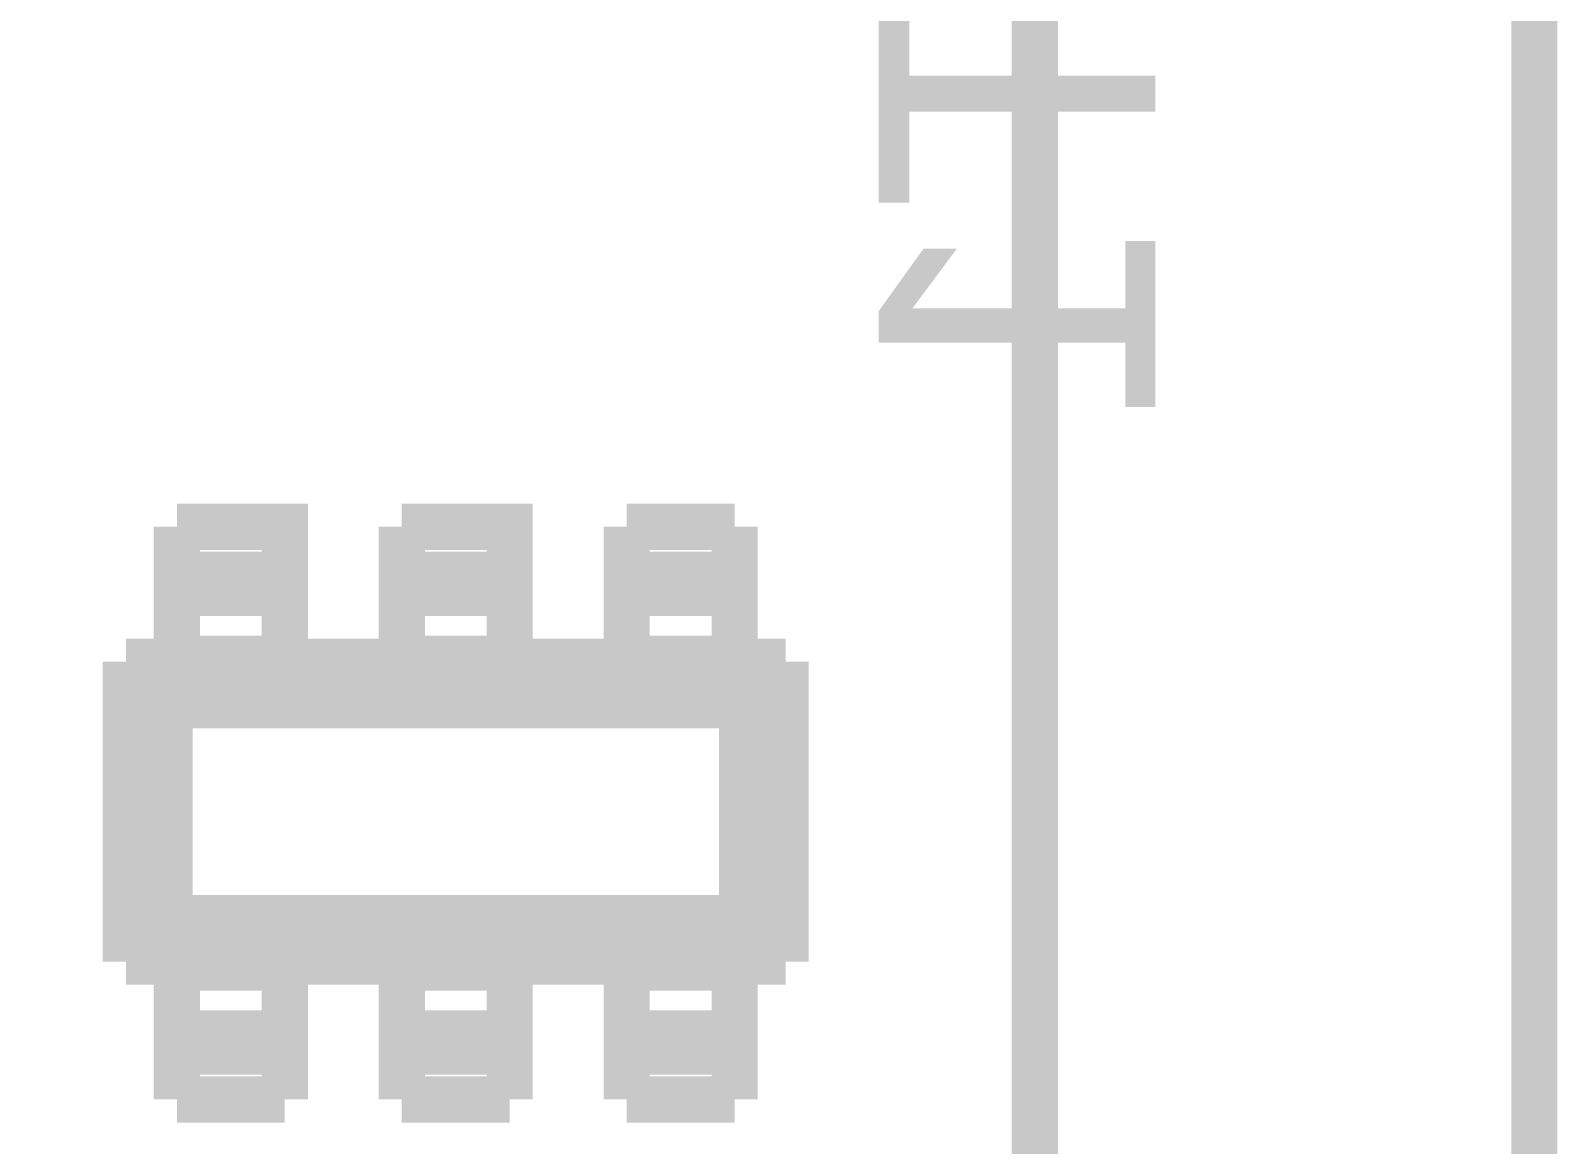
# Model space of a CAD drawing. Header units: inches. Extents: x 15 to 148, y 10 to 111.
# Drawn here: x 143.201 to 143.797, y 102.099 to 102.533 of the extents above; entities that cross this region are included whole.
import ezdxf

# ---------------------------------------------------------------- set-up
doc = ezdxf.new("R2010")
doc.units = ezdxf.units.IN
doc.header["$MEASUREMENT"] = 0
doc.layers.add('BLK_12AWG', color=7, linetype='Continuous')

# ---------------------------------------------------------------- blocks, each defined once
blk = doc.blocks.new('CEGHSD')
at = {"const_width": 0.008}
for points in [[(131.82463, 99.45609), (137.16355, 99.45609), (137.16355, 102.93247), (131.82463, 102.93247), (131.82463, 99.45609)], [(131.82463, 99.45609), (137.16355, 99.45609), (137.16355, 102.93247), (131.82463, 102.93247), (131.82463, 99.45609)], [(131.82463, 99.45609), (137.16355, 99.45609), (137.16355, 102.93247), (131.82463, 102.93247), (131.82463, 99.45609)], [(137.07694, 100.60727), (137.07694, 102.04034)], [(137.07694, 100.60727), (137.07694, 102.04034)], [(137.07694, 100.60727), (137.07694, 102.04034)], [(136.92816, 101.64129), (136.94688, 101.64129), (136.94688, 101.63297)], [(136.92816, 101.64129), (136.92816, 101.63297)], [(136.92816, 101.64129), (136.94688, 101.64129), (136.94688, 101.63297)], [(136.92816, 101.64129), (136.92816, 101.63297)], [(136.92816, 101.64129), (136.94688, 101.64129), (136.94688, 101.63297)], [(136.92816, 101.64129), (136.92816, 101.63297)], [(136.96716, 101.64129), (136.98588, 101.64129), (136.98588, 101.63297)], [(136.96716, 101.64129), (136.96716, 101.63297)], [(136.96716, 101.64129), (136.98588, 101.64129), (136.98588, 101.63297)], [(136.96716, 101.64129), (136.96716, 101.63297)], [(136.96716, 101.64129), (136.98588, 101.64129), (136.98588, 101.63297)], [(136.96716, 101.64129), (136.96716, 101.63297)], [(137.00616, 101.64129), (137.02488, 101.64129)], [(137.00616, 101.64129), (137.00616, 101.63297)], [(137.00616, 101.64129), (137.02488, 101.64129)], [(137.00616, 101.64129), (137.00616, 101.63297)], [(137.00616, 101.64129), (137.02488, 101.64129)], [(137.00616, 101.64129), (137.00616, 101.63297)], [(137.02488, 101.64129), (137.02488, 101.63297)], [(137.02488, 101.64129), (137.02488, 101.63297)], [(137.02488, 101.64129), (137.02488, 101.63297)], [(136.92816, 101.63297), (136.92816, 101.62985)], [(136.92816, 101.63297), (136.94688, 101.63297)], [(136.92816, 101.63297), (136.92816, 101.62985)], [(136.92816, 101.63297), (136.94688, 101.63297)], [(136.92816, 101.63297), (136.92816, 101.62985)], [(136.92816, 101.63297), (136.94688, 101.63297)], [(136.94688, 101.63297), (136.94688, 101.62985)], [(136.94688, 101.63297), (136.94688, 101.62985)], [(136.94688, 101.63297), (136.94688, 101.62985)], [(136.96716, 101.63297), (136.96716, 101.62985)], [(136.96716, 101.63297), (136.98588, 101.63297)], [(136.96716, 101.63297), (136.96716, 101.62985)], [(136.96716, 101.63297), (136.98588, 101.63297)], [(136.96716, 101.63297), (136.96716, 101.62985)], [(136.96716, 101.63297), (136.98588, 101.63297)], [(136.98588, 101.63297), (136.98588, 101.62985)], [(136.98588, 101.63297), (136.98588, 101.62985)], [(136.98588, 101.63297), (136.98588, 101.62985)], [(137.00616, 101.63297), (137.00616, 101.62985)], [(137.00616, 101.63297), (137.02488, 101.63297)], [(137.00616, 101.63297), (137.00616, 101.62985)], [(137.00616, 101.63297), (137.02488, 101.63297)], [(137.00616, 101.63297), (137.00616, 101.62985)], [(137.00616, 101.63297), (137.02488, 101.63297)], [(137.02488, 101.63297), (137.02488, 101.62985)], [(137.02488, 101.63297), (137.02488, 101.62985)], [(137.02488, 101.63297), (137.02488, 101.62985)], [(136.94688, 101.62985), (136.92816, 101.62985)], [(136.92816, 101.62985), (136.92816, 101.61841)], [(136.94688, 101.62985), (136.92816, 101.62985)], [(136.92816, 101.62985), (136.92816, 101.61841)], [(136.94688, 101.62985), (136.92816, 101.62985)], [(136.92816, 101.62985), (136.92816, 101.61841)], [(136.94688, 101.62985), (136.94688, 101.61841)], [(136.94688, 101.62985), (136.94688, 101.61841)], [(136.94688, 101.62985), (136.94688, 101.61841)], [(136.98588, 101.62985), (136.96716, 101.62985)], [(136.96716, 101.62985), (136.96716, 101.61841)], [(136.98588, 101.62985), (136.96716, 101.62985)], [(136.96716, 101.62985), (136.96716, 101.61841)], [(136.98588, 101.62985), (136.96716, 101.62985)], [(136.96716, 101.62985), (136.96716, 101.61841)], [(136.98588, 101.62985), (136.98588, 101.61841)], [(136.98588, 101.62985), (136.98588, 101.61841)], [(136.98588, 101.62985), (136.98588, 101.61841)], [(137.02488, 101.62985), (137.00616, 101.62985), (137.00616, 101.61841)], [(137.02488, 101.62985), (137.00616, 101.62985), (137.00616, 101.61841)], [(137.02488, 101.62985), (137.00616, 101.62985), (137.00616, 101.61841)], [(137.02488, 101.62985), (137.02488, 101.61841)], [(137.02488, 101.62985), (137.02488, 101.61841)], [(137.02488, 101.62985), (137.02488, 101.61841)], [(136.91932, 101.61789), (136.91932, 101.56589)], [(136.91932, 101.61789), (136.92689, 101.61032)], [(136.92816, 101.61789), (136.91932, 101.61789)], [(136.91932, 101.61789), (136.91932, 101.56589)], [(136.91932, 101.61789), (136.92689, 101.61032)], [(136.92816, 101.61789), (136.91932, 101.61789)], [(136.91932, 101.61789), (136.91932, 101.56589)], [(136.91932, 101.61789), (136.92689, 101.61032)], [(136.92816, 101.61789), (136.91932, 101.61789)], [(136.92816, 101.61841), (136.92816, 101.61751)], [(136.92816, 101.61841), (136.94688, 101.61841)], [(136.92816, 101.61841), (136.92816, 101.61751)], [(136.92816, 101.61841), (136.94688, 101.61841)], [(136.92816, 101.61841), (136.92816, 101.61751)], [(136.92816, 101.61841), (136.94688, 101.61841)], [(136.94688, 101.61841), (136.94688, 101.61751)], [(136.94688, 101.61841), (136.94688, 101.61751)], [(136.94688, 101.61841), (136.94688, 101.61751)], [(136.96716, 101.61789), (136.94688, 101.61789)], [(136.96716, 101.61789), (136.94688, 101.61789)], [(136.96716, 101.61789), (136.94688, 101.61789)], [(136.96716, 101.61841), (136.96716, 101.61751)], [(136.96716, 101.61841), (136.98588, 101.61841)], [(136.96716, 101.61841), (136.96716, 101.61751)], [(136.96716, 101.61841), (136.98588, 101.61841)], [(136.96716, 101.61841), (136.96716, 101.61751)], [(136.96716, 101.61841), (136.98588, 101.61841)], [(136.98588, 101.61841), (136.98588, 101.61751)], [(136.98588, 101.61841), (136.98588, 101.61751)], [(136.98588, 101.61841), (136.98588, 101.61751)], [(137.00616, 101.61789), (136.98588, 101.61789)], [(137.00616, 101.61789), (136.98588, 101.61789)], [(137.00616, 101.61789), (136.98588, 101.61789)], [(137.00616, 101.61841), (137.00616, 101.61751)], [(137.00616, 101.61841), (137.02488, 101.61841)], [(137.00616, 101.61841), (137.00616, 101.61751)], [(137.00616, 101.61841), (137.02488, 101.61841)], [(137.00616, 101.61841), (137.00616, 101.61751)], [(137.00616, 101.61841), (137.02488, 101.61841)], [(137.02488, 101.61841), (137.02488, 101.61751)], [(137.02488, 101.61841), (137.02488, 101.61751)], [(137.02488, 101.61841), (137.02488, 101.61751)], [(137.03372, 101.61789), (137.02488, 101.61789)], [(137.03372, 101.61789), (137.02488, 101.61789)], [(137.03372, 101.61789), (137.02488, 101.61789)], [(137.02615, 101.61032), (137.03372, 101.61789)], [(137.02615, 101.61032), (137.03372, 101.61789)], [(137.02615, 101.61032), (137.03372, 101.61789)], [(137.03372, 101.56589), (137.03372, 101.61789)], [(137.03372, 101.56589), (137.03372, 101.61789)], [(137.03372, 101.56589), (137.03372, 101.61789)], [(136.94688, 101.61751), (136.92816, 101.61751)], [(136.94688, 101.61751), (136.92816, 101.61751)], [(136.94688, 101.61751), (136.92816, 101.61751)], [(136.98588, 101.61751), (136.96716, 101.61751)], [(136.98588, 101.61751), (136.96716, 101.61751)], [(136.98588, 101.61751), (136.96716, 101.61751)], [(137.02488, 101.61751), (137.00616, 101.61751)], [(137.02488, 101.61751), (137.00616, 101.61751)], [(137.02488, 101.61751), (137.00616, 101.61751)], [(137.02615, 101.61032), (137.02615, 101.57346), (136.92689, 101.57346), (136.92689, 101.61032)], [(137.02615, 101.61032), (136.92689, 101.61032)], [(137.02615, 101.61032), (137.02615, 101.57346), (136.92689, 101.57346), (136.92689, 101.61032)], [(137.02615, 101.61032), (136.92689, 101.61032)], [(137.02615, 101.61032), (137.02615, 101.57346), (136.92689, 101.57346), (136.92689, 101.61032)], [(137.02615, 101.61032), (136.92689, 101.61032)], [(136.92689, 101.57346), (136.91932, 101.56589)], [(136.92689, 101.57346), (136.91932, 101.56589)], [(136.92689, 101.57346), (136.91932, 101.56589)], [(137.03372, 101.56589), (137.02615, 101.57346)], [(137.03372, 101.56589), (137.02615, 101.57346)], [(137.03372, 101.56589), (137.02615, 101.57346)], [(136.91932, 101.56589), (136.92816, 101.56589)], [(136.91932, 101.56589), (136.92816, 101.56589)], [(136.91932, 101.56589), (136.92816, 101.56589)], [(136.92816, 101.56627), (136.94688, 101.56627)], [(136.92816, 101.56485), (136.92816, 101.56627)], [(136.92816, 101.56627), (136.94688, 101.56627)], [(136.92816, 101.56485), (136.92816, 101.56627)], [(136.92816, 101.56627), (136.94688, 101.56627)], [(136.92816, 101.56485), (136.92816, 101.56627)], [(136.92816, 101.55341), (136.94688, 101.55341), (136.94688, 101.56485)], [(136.92816, 101.55341), (136.92816, 101.56485)], [(136.94688, 101.56485), (136.92816, 101.56485)], [(136.92816, 101.55341), (136.94688, 101.55341), (136.94688, 101.56485)], [(136.92816, 101.55341), (136.92816, 101.56485)], [(136.94688, 101.56485), (136.92816, 101.56485)], [(136.92816, 101.55341), (136.94688, 101.55341), (136.94688, 101.56485)], [(136.92816, 101.55341), (136.92816, 101.56485)], [(136.94688, 101.56485), (136.92816, 101.56485)], [(136.94688, 101.56485), (136.94688, 101.56627)], [(136.94688, 101.56485), (136.94688, 101.56627)], [(136.94688, 101.56485), (136.94688, 101.56627)], [(136.94688, 101.56589), (136.96716, 101.56589)], [(136.94688, 101.56589), (136.96716, 101.56589)], [(136.94688, 101.56589), (136.96716, 101.56589)], [(136.96716, 101.56627), (136.98588, 101.56627)], [(136.96716, 101.56485), (136.96716, 101.56627)], [(136.96716, 101.56627), (136.98588, 101.56627)], [(136.96716, 101.56485), (136.96716, 101.56627)], [(136.96716, 101.56627), (136.98588, 101.56627)], [(136.96716, 101.56485), (136.96716, 101.56627)], [(136.96716, 101.55341), (136.98588, 101.55341), (136.98588, 101.56485)], [(136.96716, 101.55341), (136.96716, 101.56485)], [(136.98588, 101.56485), (136.96716, 101.56485)], [(136.96716, 101.55341), (136.98588, 101.55341), (136.98588, 101.56485)], [(136.96716, 101.55341), (136.96716, 101.56485)], [(136.98588, 101.56485), (136.96716, 101.56485)], [(136.96716, 101.55341), (136.98588, 101.55341), (136.98588, 101.56485)], [(136.96716, 101.55341), (136.96716, 101.56485)], [(136.98588, 101.56485), (136.96716, 101.56485)], [(136.98588, 101.56485), (136.98588, 101.56627)], [(136.98588, 101.56485), (136.98588, 101.56627)], [(136.98588, 101.56485), (136.98588, 101.56627)], [(136.98588, 101.56589), (137.00616, 101.56589)], [(136.98588, 101.56589), (137.00616, 101.56589)], [(136.98588, 101.56589), (137.00616, 101.56589)], [(137.00616, 101.56627), (137.02488, 101.56627)], [(137.00616, 101.56485), (137.00616, 101.56627)], [(137.00616, 101.56627), (137.02488, 101.56627)], [(137.00616, 101.56485), (137.00616, 101.56627)], [(137.00616, 101.56627), (137.02488, 101.56627)], [(137.00616, 101.56485), (137.00616, 101.56627)], [(137.00616, 101.55341), (137.02488, 101.55341), (137.02488, 101.56485)], [(137.00616, 101.55341), (137.00616, 101.56485)], [(137.02488, 101.56485), (137.00616, 101.56485)], [(137.00616, 101.55341), (137.02488, 101.55341), (137.02488, 101.56485)], [(137.00616, 101.55341), (137.00616, 101.56485)], [(137.02488, 101.56485), (137.00616, 101.56485)], [(137.00616, 101.55341), (137.02488, 101.55341), (137.02488, 101.56485)], [(137.00616, 101.55341), (137.00616, 101.56485)], [(137.02488, 101.56485), (137.00616, 101.56485)], [(137.02488, 101.56485), (137.02488, 101.56627)], [(137.02488, 101.56485), (137.02488, 101.56627)], [(137.02488, 101.56485), (137.02488, 101.56627)], [(137.02488, 101.56589), (137.03372, 101.56589)], [(137.02488, 101.56589), (137.03372, 101.56589)], [(137.02488, 101.56589), (137.03372, 101.56589)], [(136.92816, 101.55029), (136.92816, 101.55341)], [(136.92816, 101.55029), (136.92816, 101.55341)], [(136.92816, 101.55029), (136.92816, 101.55341)], [(136.94688, 101.55029), (136.94688, 101.55341)], [(136.94688, 101.55029), (136.94688, 101.55341)], [(136.94688, 101.55029), (136.94688, 101.55341)], [(136.96716, 101.55029), (136.96716, 101.55341)], [(136.96716, 101.55029), (136.96716, 101.55341)], [(136.96716, 101.55029), (136.96716, 101.55341)], [(136.98588, 101.55029), (136.98588, 101.55341)], [(136.98588, 101.55029), (136.98588, 101.55341)], [(136.98588, 101.55029), (136.98588, 101.55341)], [(137.00616, 101.55029), (137.00616, 101.55341)], [(137.00616, 101.55029), (137.00616, 101.55341)], [(137.00616, 101.55029), (137.00616, 101.55341)], [(137.02488, 101.55029), (137.02488, 101.55341)], [(137.02488, 101.55029), (137.02488, 101.55341)], [(137.02488, 101.55029), (137.02488, 101.55341)], [(136.92816, 101.54197), (136.92816, 101.55029)], [(136.94688, 101.55029), (136.92816, 101.55029)], [(136.92816, 101.54197), (136.92816, 101.55029)], [(136.94688, 101.55029), (136.92816, 101.55029)], [(136.92816, 101.54197), (136.92816, 101.55029)], [(136.94688, 101.55029), (136.92816, 101.55029)], [(136.94688, 101.54197), (136.94688, 101.55029)], [(136.94688, 101.54197), (136.94688, 101.55029)], [(136.94688, 101.54197), (136.94688, 101.55029)], [(136.96716, 101.54197), (136.96716, 101.55029)], [(136.98588, 101.55029), (136.96716, 101.55029)], [(136.96716, 101.54197), (136.96716, 101.55029)], [(136.98588, 101.55029), (136.96716, 101.55029)], [(136.96716, 101.54197), (136.96716, 101.55029)], [(136.98588, 101.55029), (136.96716, 101.55029)], [(136.98588, 101.54197), (136.98588, 101.55029)], [(136.98588, 101.54197), (136.98588, 101.55029)], [(136.98588, 101.54197), (136.98588, 101.55029)], [(137.00616, 101.54197), (137.00616, 101.55029)], [(137.02488, 101.55029), (137.00616, 101.55029)], [(137.00616, 101.54197), (137.00616, 101.55029)], [(137.02488, 101.55029), (137.00616, 101.55029)], [(137.00616, 101.54197), (137.00616, 101.55029)], [(137.02488, 101.55029), (137.00616, 101.55029)], [(137.02488, 101.54197), (137.02488, 101.55029)], [(137.02488, 101.54197), (137.02488, 101.55029)], [(137.02488, 101.54197), (137.02488, 101.55029)], [(136.94688, 101.54197), (136.92816, 101.54197)], [(136.94688, 101.54197), (136.92816, 101.54197)], [(136.94688, 101.54197), (136.92816, 101.54197)], [(136.98588, 101.54197), (136.96716, 101.54197)], [(136.98588, 101.54197), (136.96716, 101.54197)], [(136.98588, 101.54197), (136.96716, 101.54197)], [(137.02488, 101.54197), (137.00616, 101.54197)], [(137.02488, 101.54197), (137.00616, 101.54197)], [(137.02488, 101.54197), (137.00616, 101.54197)]]:
    blk.add_lwpolyline(points, dxfattribs=at)
at = {"text_generation_flag": 2, "width": 1.041667}
blk.add_text('MT1', height=0.048, rotation=90, dxfattribs=at).set_placement((137.09783, 101.79251))
blk.add_text('MT1', height=0.048, rotation=90, dxfattribs=at).set_placement((137.09783, 101.79251))
blk.add_text('MT1', height=0.048, rotation=90, dxfattribs=at).set_placement((137.09783, 101.79251))

msp = doc.modelspace()

# ---------------------------------------------------------------- block references
at = {"layer": 'BLK_12AWG', "xscale": 2.25, "yscale": 2.25, "zscale": 2.25}
msp.add_blockref('CEGHSD', (-164.83027, -126.3532), dxfattribs=at)

doc.saveas('drawing.dxf')
